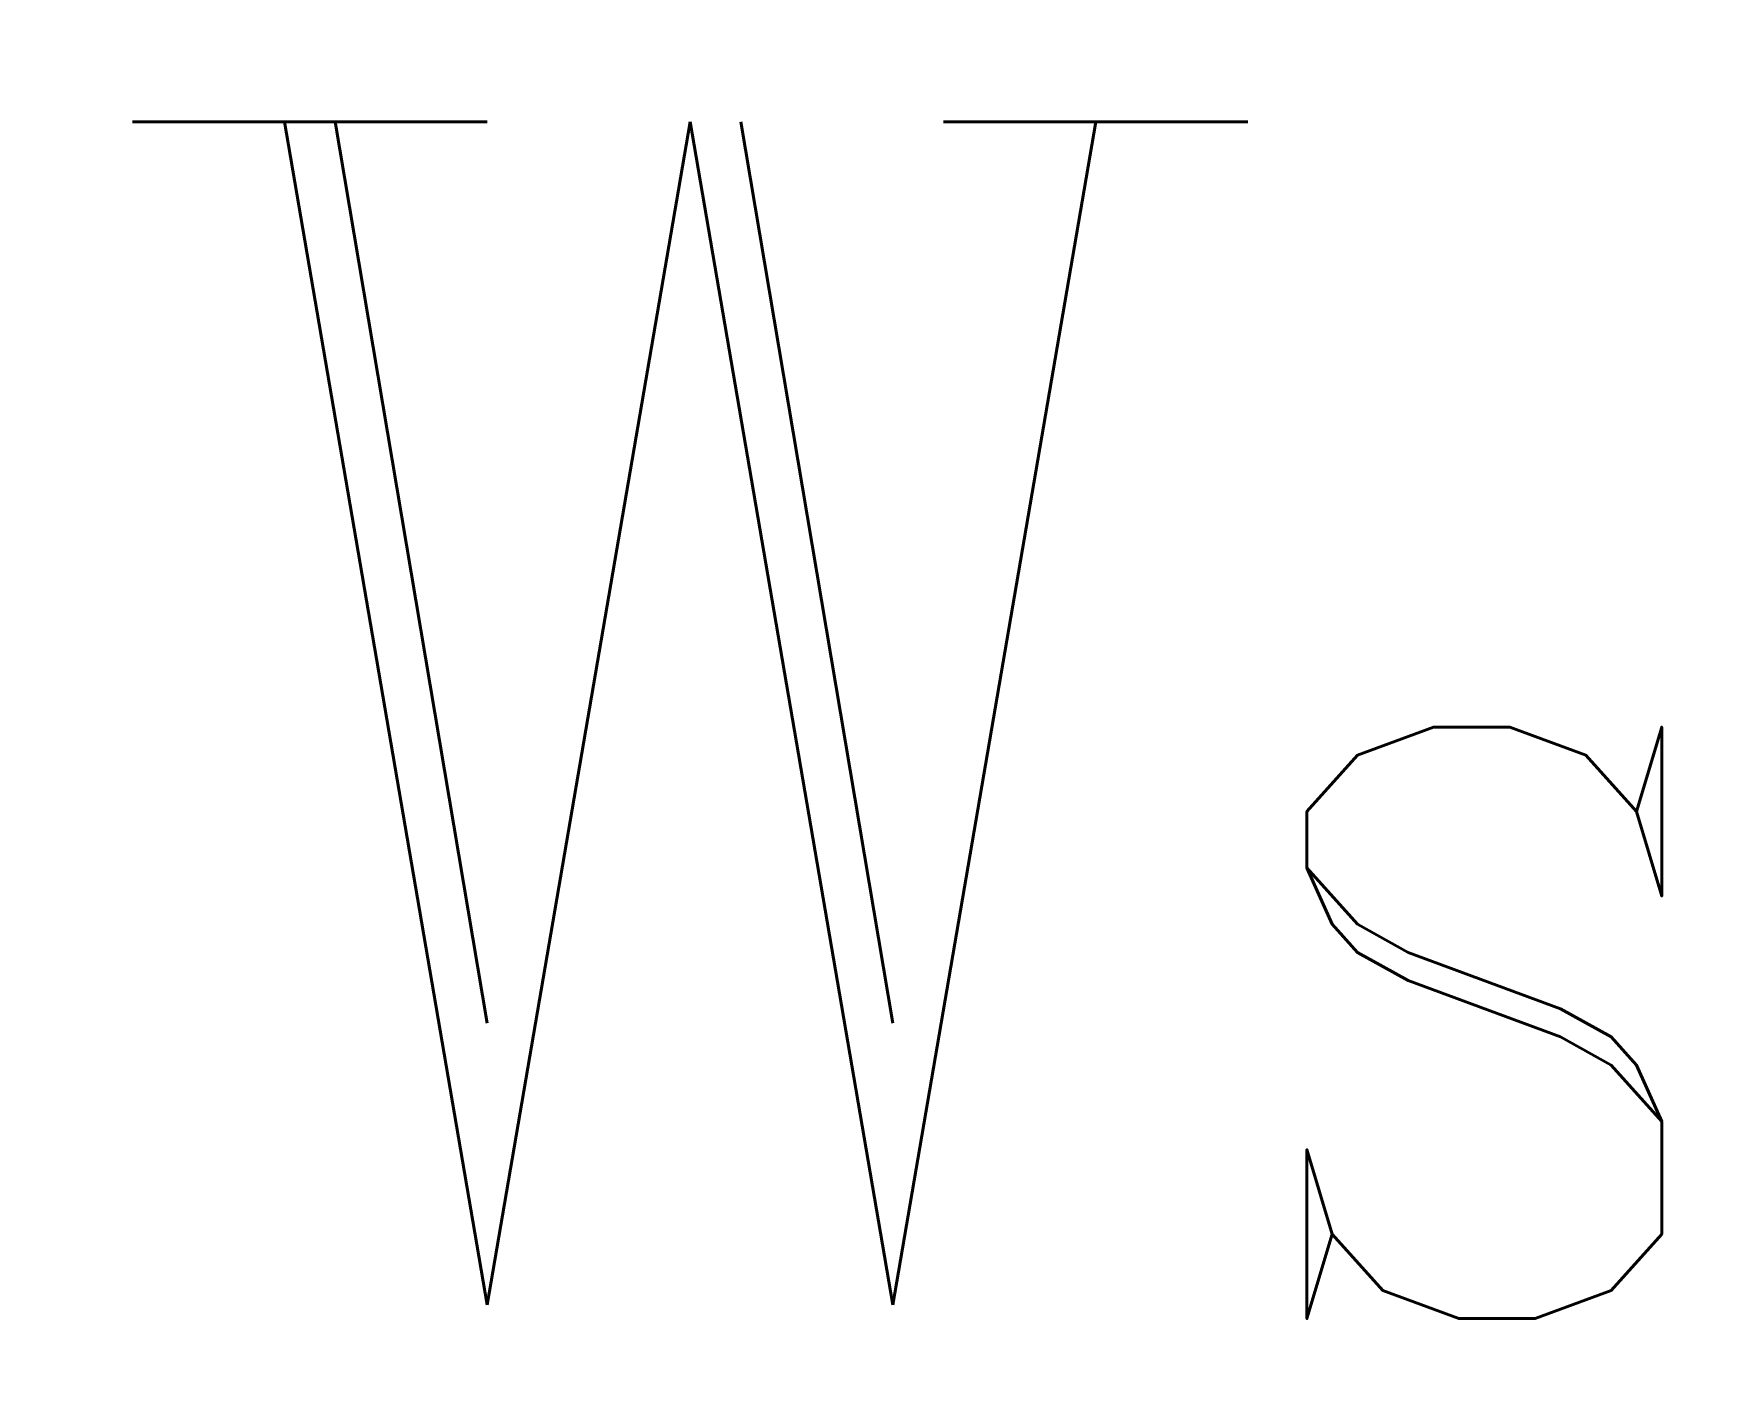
# Model space of a CAD drawing. Header units: inches. Extents: x -16.7 to 12.3, y 2.9 to 25.9.
import ezdxf

# ---------------------------------------------------------------- set-up
doc = ezdxf.new("R2010")
doc.units = ezdxf.units.IN
doc.header["$LTSCALE"] = 48
doc.header["$MEASUREMENT"] = 0
doc.styles.add('FSL12-1', font='complex.shx')

msp = doc.modelspace()

# ---------------------------------------------------------------- wipeouts: each hides what was drawn before it
msp.add_wipeout([(-16.674, 25.873), (12.326, 25.873), (12.326, 2.873), (-16.674, 2.873)])

# ---------------------------------------------------------------- next in the draw order: texts
at = {"linetype": 'Continuous', "insert": (-15.845, 24.352), "char_height": 20.4, "attachment_point": 1, "style": 'FSL12-1'}
msp.add_mtext('W', dxfattribs=at)
at = {"linetype": 'Continuous', "insert": (3.971, 13.915), "char_height": 10.2, "width": 1.4210854715202e-14, "attachment_point": 1, "style": 'FSL12-1'}
msp.add_mtext('S', dxfattribs=at)

doc.saveas('drawing.dxf')
